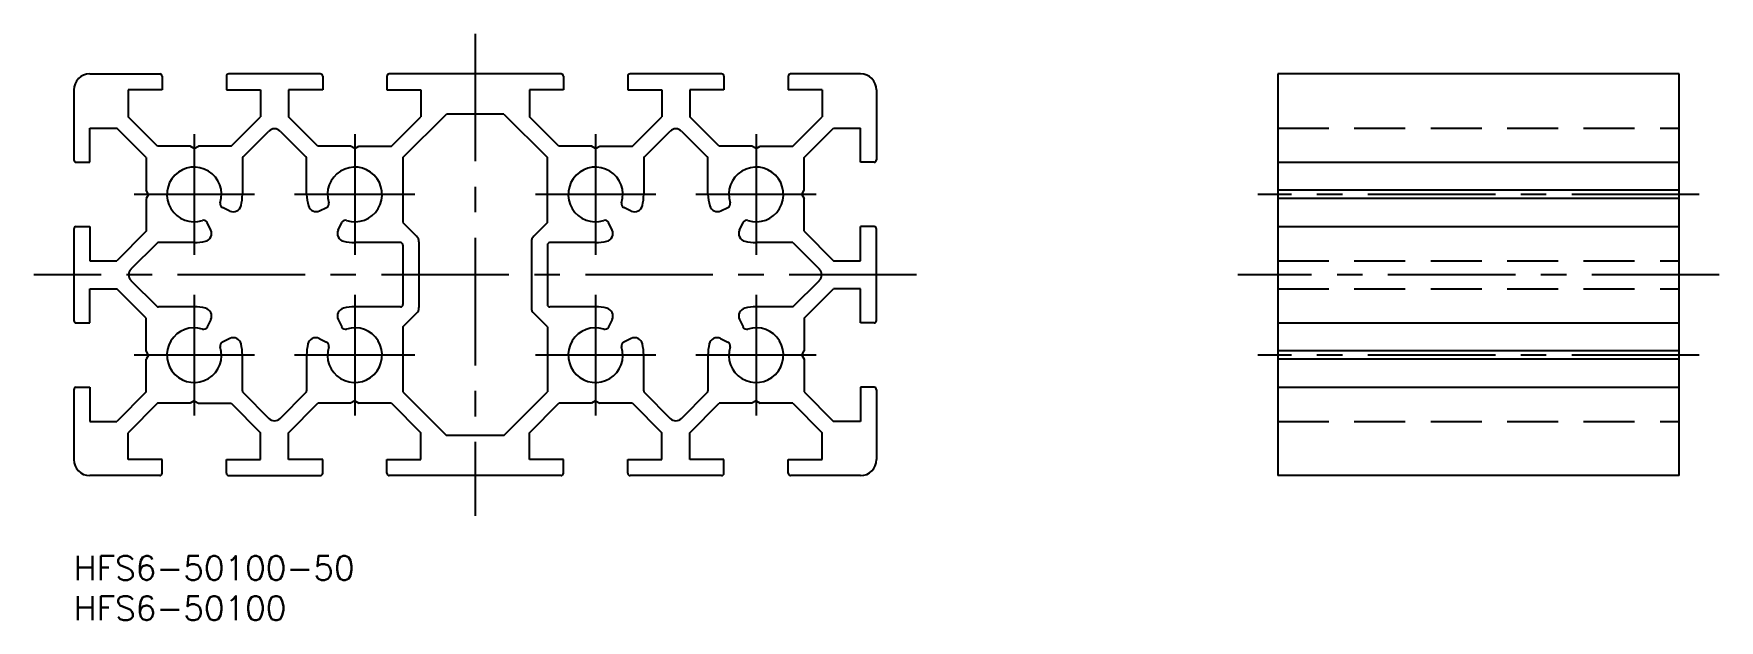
# Model space of a CAD drawing. Extents: x -5 to 205, y -8 to 65.
import ezdxf

# ---------------------------------------------------------------- set-up
doc = ezdxf.new("R2010")
doc.units = 0
doc.header["$LTSCALE"] = 0.5
doc.linetypes.add('CENTER', pattern=[50.8, 31.75, -6.35, 6.35, -6.35])
doc.linetypes.add('DASHED', pattern=[19.05, 12.7, -6.35])
for name, color, linetype in [('MSM_CENTER', 1, 'CENTER'), ('MSM_CONTINUOUS', 7, 'CONTINUOUS'), ('MSM_DASHED', 4, 'DASHED'), ('MSM_PART_NUMBER', 7, 'CONTINUOUS')]:
    doc.layers.add(name, color=color, linetype=linetype)
doc.styles.get("Standard").update_dxf_attribs({"font": 'txt.shx', "height": 3, "bigfont": 'bigfont.shx'})

# ---------------------------------------------------------------- blocks, each defined once
blk = doc.blocks.new('*U2')
at = {"layer": 'MSM_PART_NUMBER'}
blk.add_text('HFS6-50100-50', height=3, dxfattribs=at).set_placement((0, -3))
blk = doc.blocks.new('*U3')
at = {"layer": 'MSM_PART_NUMBER'}
blk.add_text('HFS6-50100', height=3, dxfattribs=at).set_placement((0, -8))

msp = doc.modelspace()

# ---------------------------------------------------------------- linework, layer by layer
at = {"layer": 'MSM_CENTER'}
for p, q in [((50, 65), (50, 5)), ((15, 52.5), (15, 37.5)), ((35, 52.5), (35, 37.5)), ((65, 52.5), (65, 37.5)), ((85, 52.5), (85, 37.5)), ((22.5, 45), (7.5, 45)), ((42.5, 45), (27.5, 45)), ((72.5, 45), (57.5, 45)), ((72.5, 45), (57.5, 45)), ((92.5, 45), (77.5, 45)), ((202.5, 45), (147.5, 45)), ((105, 35), (-5, 35)), ((205, 35), (145, 35)), ((15, 32.5), (15, 17.5)), ((35, 32.5), (35, 17.5)), ((65, 32.5), (65, 17.5)), ((85, 32.5), (85, 17.5)), ((22.5, 25), (7.5, 25)), ((42.5, 25), (27.5, 25)), ((72.5, 25), (57.5, 25)), ((72.5, 25), (57.5, 25)), ((92.5, 25), (77.5, 25)), ((202.5, 25), (147.5, 25))]:
    msp.add_line(p, q, dxfattribs=at)
at = {"layer": 'MSM_CONTINUOUS'}
for p, q in [((2, 60), (10.7, 60)), ((11, 59.7), (11, 58)), ((19, 59.7), (19, 58)), ((30.7, 60), (19.3, 60)), ((31, 59.7), (31, 58)), ((39, 59.7), (39, 58)), ((60.7, 60), (39.3, 60)), ((61, 59.7), (61, 58)), ((69, 59.7), (69, 58)), ((80.7, 60), (69.3, 60)), ((81, 59.7), (81, 58)), ((89, 59.7), (89, 58)), ((98, 60), (89.3, 60)), ((200, 60), (150, 60)), ((150, 60), (150, 10)), ((200, 10), (200, 60)), ((0, 58), (0, 49.3)), ((6.75, 58), (6.75, 54.66)), ((11, 58), (6.75, 58)), ((19, 58), (23.25, 58)), ((23.25, 58), (23.25, 54.66)), ((31, 58), (26.75, 58)), ((26.75, 58), (26.75, 54.66)), ((39, 58), (43.25, 58)), ((43.25, 58), (43.25, 54.66)), ((56.75, 58), (56.75, 54.66)), ((61, 58), (56.75, 58)), ((69, 58), (73.25, 58)), ((73.25, 58), (73.25, 54.66)), ((76.75, 58), (76.75, 54.66)), ((81, 58), (76.75, 58)), ((93.25, 58), (89, 58)), ((93.25, 58), (93.25, 54.66)), ((100, 58), (100, 49.3)), ((10.41, 51), (6.75, 54.66)), ((19.59, 51), (23.25, 54.66)), ((30.41, 51), (26.75, 54.66)), ((39.59, 51), (43.25, 54.66)), ((41, 49.59), (46.41, 55)), ((53.59, 55), (46.41, 55)), ((53.59, 55), (59, 49.59)), ((60.41, 51), (56.75, 54.66)), ((69.59, 51), (73.25, 54.66)), ((80.41, 51), (76.75, 54.66)), ((89.59, 51), (93.25, 54.66)), ((2, 53.25), (5.34, 53.25)), ((2, 49), (2, 53.25)), ((9, 49.59), (5.34, 53.25)), ((21.09, 49.67), (24.29, 52.88)), ((25.71, 52.88), (28.91, 49.67)), ((71.09, 49.67), (74.29, 52.88)), ((75.71, 52.88), (78.91, 49.67)), ((91, 49.59), (94.66, 53.25)), ((94.66, 53.25), (98, 53.25)), ((98, 49), (98, 53.25)), ((14.48, 51), (10.41, 51)), ((15, 50.7), (14.48, 51)), ((15, 50.7), (15.52, 51)), ((19.59, 51), (15.52, 51)), ((34.48, 51), (30.41, 51)), ((35, 50.7), (34.48, 51)), ((35, 50.7), (35.52, 51)), ((35.52, 51), (39.59, 51)), ((64.48, 51), (60.41, 51)), ((65, 50.7), (64.48, 51)), ((65, 50.7), (65.52, 51)), ((65.52, 51), (69.59, 51)), ((84.48, 51), (80.41, 51)), ((85, 50.7), (84.48, 51)), ((85, 50.7), (85.52, 51)), ((85.52, 51), (89.59, 51)), ((0.3, 49), (2, 49)), ((9, 49.59), (9, 45.52)), ((21, 49.46), (21, 45)), ((29, 45), (29, 49.46)), ((41, 49.59), (41, 41.5)), ((59, 41.5), (59, 49.59)), ((71, 49.46), (71, 45)), ((79, 45), (79, 49.46)), ((91, 45.52), (91, 49.59)), ((99.7, 49), (98, 49)), ((150, 49), (200, 49)), ((9.3, 45), (9, 45.52)), ((9.3, 45), (9, 44.48)), ((9, 44.48), (9, 40.41)), ((90.7, 45), (91, 45.52)), ((90.7, 45), (91, 44.48)), ((91, 40.41), (91, 44.48)), ((200, 45.52), (150, 45.52)), ((200, 44.48), (150, 44.48)), ((19.44, 42.93), (18.51, 43.37)), ((30.61, 42.95), (31.49, 43.37)), ((69.44, 42.93), (68.51, 43.37)), ((80.61, 42.95), (81.49, 43.37)), ((0, 40.7), (0, 29.3)), ((0.3, 41), (2, 41)), ((2, 41), (2, 36.75)), ((9, 40.41), (5.34, 36.75)), ((17.07, 40.56), (16.63, 41.49)), ((32.93, 40.56), (33.37, 41.49)), ((41, 41.5), (42.71, 39.79)), ((59, 41.5), (57.29, 39.79)), ((67.07, 40.56), (66.63, 41.49)), ((82.93, 40.56), (83.37, 41.49)), ((91, 40.41), (94.66, 36.75)), ((99.7, 41), (98, 41)), ((98, 36.75), (98, 41)), ((100, 29.3), (100, 40.7)), ((150, 41), (200, 41)), ((10.33, 38.91), (7.12, 35.71)), ((15, 39), (10.54, 39)), ((40.7, 39), (35, 39)), ((41, 38.7), (41, 31.3)), ((43, 39.09), (43, 30.91)), ((57, 39.09), (57, 30.91)), ((59, 38.7), (59, 31.3)), ((65, 39), (59.3, 39)), ((89.59, 39), (85, 39)), ((89.59, 39), (92.88, 35.71)), ((2, 36.75), (5.34, 36.75)), ((94.66, 36.75), (98, 36.75)), ((7.12, 34.29), (10.33, 31.09)), ((89.59, 31), (92.88, 34.29)), ((2, 33.25), (5.34, 33.25)), ((2, 29), (2, 33.25)), ((9, 29.59), (5.34, 33.25)), ((91, 29.59), (94.66, 33.25)), ((98, 33.25), (94.66, 33.25)), ((98, 29), (98, 33.25)), ((9, 25.52), (9, 29.59)), ((15, 31), (10.54, 31)), ((17.07, 29.44), (16.63, 28.51)), ((32.93, 29.44), (33.37, 28.51)), ((40.7, 31), (35, 31)), ((41, 28.5), (42.71, 30.21)), ((59, 28.5), (57.29, 30.21)), ((65, 31), (59.3, 31)), ((67.07, 29.44), (66.63, 28.51)), ((82.93, 29.44), (83.37, 28.51)), ((89.59, 31), (85, 31)), ((91, 29.59), (91, 25.52)), ((0.3, 29), (2, 29)), ((41, 28.5), (41, 20.41)), ((59, 28.5), (59, 20.41)), ((99.7, 29), (98, 29)), ((150, 29), (200, 29)), ((9.3, 25), (9, 25.52)), ((19.44, 27.07), (18.51, 26.63)), ((30.56, 27.07), (31.49, 26.63)), ((69.44, 27.07), (68.51, 26.63)), ((80.56, 27.07), (81.49, 26.63)), ((90.7, 25), (91, 25.52)), ((200, 25.52), (150, 25.52)), ((9.3, 25), (9, 24.48)), ((9, 20.41), (9, 24.48)), ((21, 20.54), (21, 25)), ((29, 25), (29, 20.54)), ((71, 20.54), (71, 25)), ((79, 25), (79, 20.54)), ((90.7, 25), (91, 24.48)), ((91, 24.48), (91, 20.41)), ((200, 24.48), (150, 24.48)), ((98, 21), (98, 16.75)), ((99.7, 21), (98, 21)), ((0, 20.7), (0, 12)), ((0.3, 21), (2, 21)), ((2, 21), (2, 16.75)), ((9, 20.41), (5.34, 16.75)), ((10.41, 19), (6.75, 15.34)), ((14.48, 19), (10.41, 19)), ((15, 19.3), (14.48, 19)), ((15, 19.3), (15.52, 19)), ((15.52, 19), (19.59, 19)), ((19.59, 19), (23.25, 15.34)), ((21.09, 20.33), (24.29, 17.12)), ((25.71, 17.12), (28.91, 20.33)), ((26.75, 15.34), (30.41, 19)), ((34.48, 19), (30.41, 19)), ((35, 19.3), (34.48, 19)), ((35, 19.3), (35.52, 19)), ((39.59, 19), (35.52, 19)), ((39.59, 19), (43.25, 15.34)), ((41, 20.41), (46.41, 15)), ((53.59, 15), (59, 20.41)), ((56.75, 15.34), (60.41, 19)), ((64.48, 19), (60.41, 19)), ((65, 19.3), (64.48, 19)), ((65, 19.3), (65.52, 19)), ((69.59, 19), (65.52, 19)), ((69.59, 19), (73.25, 15.34)), ((71.09, 20.33), (74.29, 17.12)), ((75.71, 17.12), (78.91, 20.33)), ((76.75, 15.34), (80.41, 19)), ((84.48, 19), (80.41, 19)), ((85, 19.3), (84.48, 19)), ((85, 19.3), (85.52, 19)), ((89.59, 19), (85.52, 19)), ((89.59, 19), (93.25, 15.34)), ((91, 20.41), (94.66, 16.75)), ((100, 20.7), (100, 12)), ((150, 21), (200, 21)), ((2, 16.75), (5.34, 16.75)), ((6.75, 12), (6.75, 15.34)), ((23.25, 12), (23.25, 15.34)), ((26.75, 12), (26.75, 15.34)), ((43.25, 12), (43.25, 15.34)), ((53.59, 15), (46.41, 15)), ((56.75, 12), (56.75, 15.34)), ((73.25, 12), (73.25, 15.34)), ((76.75, 12), (76.75, 15.34)), ((93.25, 12), (93.25, 15.34)), ((98, 16.75), (94.66, 16.75)), ((11, 12), (6.75, 12)), ((11, 10.3), (11, 12)), ((19, 12), (23.25, 12)), ((19, 10.3), (19, 12)), ((31, 12), (26.75, 12)), ((31, 10.3), (31, 12)), ((39, 12), (43.25, 12)), ((39, 10.3), (39, 12)), ((61, 12), (56.75, 12)), ((61, 10.3), (61, 12)), ((69, 12), (73.25, 12)), ((69, 10.3), (69, 12)), ((81, 12), (76.75, 12)), ((81, 10.3), (81, 12)), ((89, 12), (93.25, 12)), ((89, 10.3), (89, 12)), ((10.7, 10), (2, 10)), ((19.3, 10), (30.7, 10)), ((60.7, 10), (39.3, 10)), ((80.7, 10), (69.3, 10)), ((98, 10), (89.3, 10)), ((200, 10), (150, 10))]:
    msp.add_line(p, q, dxfattribs=at)
for centre, radius, start, end in [((2, 58), 2, 90, 180), ((10.7, 59.7), 0.3, 0, 90), ((19.3, 59.7), 0.3, 90, 180), ((30.7, 59.7), 0.3, 0, 90), ((39.3, 59.7), 0.3, 90, 180), ((60.7, 59.7), 0.3, 0, 90), ((69.3, 59.7), 0.3, 90, 180), ((80.7, 59.7), 0.3, 0, 90), ((89.3, 59.7), 0.3, 90, 180), ((98, 58), 2, 0, 90), ((25, 52.17), 1, 45, 135), ((75, 52.17), 1, 45, 135), ((0.3, 49.3), 0.3, 180, 270), ((15, 45), 3.4, 342.3659, 287.6341), ((21.3, 49.46), 0.3, 135, 180), ((28.7, 49.46), 0.3, 360, 45), ((35, 45), 3.4, 252.365, 197.6337), ((65, 45), 3.4, 342.3659, 287.6341), ((71.3, 49.46), 0.3, 135, 180), ((78.7, 49.46), 0.3, 360, 45), ((85, 45), 3.4, 252.365, 197.6337), ((99.7, 49.3), 0.3, 270, 0), ((15, 45), 6, 346.537, 0), ((35, 45.24), 6, 182.2706, 195.9951), ((65, 45), 6, 346.537, 0), ((85, 45.24), 6, 182.2709, 195.9955), ((18.72, 43.82), 0.5, 162.3659, 245), ((19.86, 43.84), 1, 245, 346.537), ((30.19, 43.86), 1, 195.9951, 295), ((31.28, 43.82), 0.5, 295, 17.6337), ((68.72, 43.82), 0.5, 162.3659, 245), ((69.86, 43.84), 1, 245, 346.537), ((80.19, 43.86), 1, 195.9955, 295), ((81.28, 43.82), 0.5, 295, 17.6337), ((0.3, 40.7), 0.3, 90, 180), ((16.18, 41.28), 0.5, 25.0001, 107.6341), ((16.16, 40.14), 1, 283.4631, 25.0001), ((33.84, 40.14), 1, 154.9999, 256.5356), ((33.82, 41.28), 0.5, 72.365, 154.9999), ((66.18, 41.28), 0.5, 25.0001, 107.6341), ((66.16, 40.14), 1, 283.4631, 25.0001), ((83.84, 40.14), 1, 154.9999, 256.5356), ((83.82, 41.28), 0.5, 72.365, 154.9999), ((99.7, 40.7), 0.3, 0, 90), ((10.54, 38.7), 0.3, 90, 135), ((15, 45), 6, 270, 283.4631), ((35, 45), 6, 256.5356, 269.9994), ((40.7, 38.7), 0.3, 0, 90), ((42, 39.09), 1, 0, 45.0002), ((58, 39.09), 1, 134.9998, 180), ((59.3, 38.7), 0.3, 90, 180), ((65, 45), 6, 270, 283.4631), ((85, 45), 6, 256.5356, 269.9994), ((7.83, 35), 1, 135, 225), ((92.17, 35), 1, 315, 45), ((10.54, 31.3), 0.3, 225, 270), ((15, 25), 6, 76.5364, 89.9996), ((16.16, 29.86), 1, 334.9999, 76.5364), ((33.84, 29.86), 1, 103.4642, 205), ((35, 25), 6, 90.001, 103.4642), ((40.7, 31.3), 0.3, 270, 0), ((42, 30.91), 1, 314.9998, 360), ((58, 30.91), 1, 180, 225.0002), ((59.3, 31.3), 0.3, 180, 270), ((65, 25), 6, 76.5364, 89.9996), ((66.16, 29.86), 1, 334.9999, 76.5364), ((83.84, 29.86), 1, 103.4642, 205), ((85, 25), 6, 90.001, 103.4642), ((0.3, 29.3), 0.3, 180, 270), ((15, 25), 3.4, 72.3659, 17.6341), ((16.18, 28.72), 0.5, 252.3659, 334.9999), ((35, 25), 3.4, 162.366, 107.6342), ((33.82, 28.72), 0.5, 205, 287.6342), ((65, 25), 3.4, 72.3659, 17.6341), ((66.18, 28.72), 0.5, 252.3659, 334.9999), ((85, 25), 3.4, 162.366, 107.6342), ((83.82, 28.72), 0.5, 205, 287.6342), ((99.7, 29.3), 0.3, 270, 0), ((18.72, 26.18), 0.5, 115, 197.6341), ((19.86, 26.16), 1, 13.5239, 115), ((15, 24.99), 6, 0.0549, 13.5239), ((35, 25), 6, 166.5369, 179.9999), ((30.14, 26.16), 1, 65, 166.5369), ((31.28, 26.18), 0.5, 342.366, 65), ((68.72, 26.18), 0.5, 115, 197.6341), ((69.86, 26.16), 1, 13.4634, 115), ((65, 25), 6, 0.0003, 13.4634), ((85, 25), 6, 166.5369, 179.9999), ((80.14, 26.16), 1, 65, 166.5369), ((81.28, 26.18), 0.5, 342.366, 65), ((0.3, 20.7), 0.3, 90, 180), ((99.7, 20.7), 0.3, 360, 90), ((21.3, 20.54), 0.3, 180, 225), ((28.7, 20.54), 0.3, 315, 0), ((71.3, 20.54), 0.3, 180, 225), ((78.7, 20.54), 0.3, 315, 0), ((25, 17.83), 1, 225, 315), ((75, 17.83), 1, 225, 315), ((2, 12), 2, 180, 270), ((98, 12), 2, 270, 0), ((10.7, 10.3), 0.3, 270, 0), ((19.3, 10.3), 0.3, 180, 270), ((30.7, 10.3), 0.3, 270, 0), ((39.3, 10.3), 0.3, 180, 270), ((60.7, 10.3), 0.3, 270, 0), ((69.3, 10.3), 0.3, 180, 270), ((80.7, 10.3), 0.3, 270, 0), ((89.3, 10.3), 0.3, 180, 270)]:
    msp.add_arc(centre, radius, start, end, dxfattribs=at)
at = {"layer": 'MSM_DASHED'}
for p, q in [((150, 53.25), (200, 53.25)), ((150, 36.75), (200, 36.75)), ((150, 33.25), (200, 33.25)), ((150, 16.75), (200, 16.75))]:
    msp.add_line(p, q, dxfattribs=at)

# ---------------------------------------------------------------- block references
at = {"layer": 'MSM_CONTINUOUS'}
for name in ['*U2', '*U3']:
    msp.add_blockref(name, (0, 0), dxfattribs=at)

doc.saveas('drawing.dxf')
